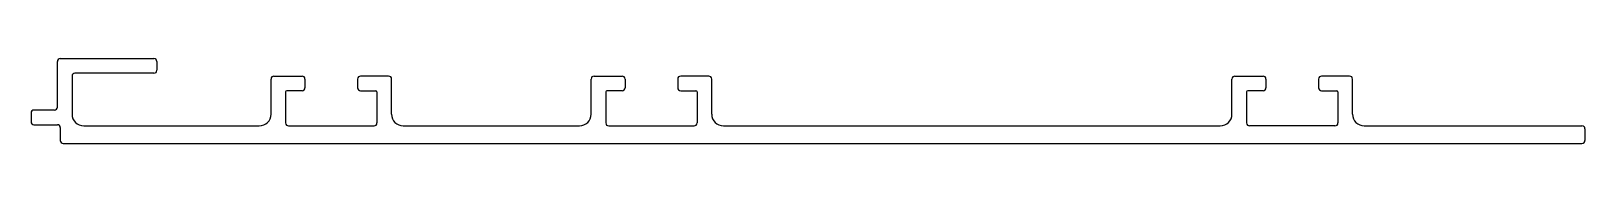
# Model space of a CAD drawing. Extents: x 1581 to 1846, y 2124 to 2139.
import ezdxf

# ---------------------------------------------------------------- set-up
doc = ezdxf.new("R2010")
doc.units = 0
doc.layers.get('0').update_dxf_attribs({"linetype": 'CONTINUOUS'})

msp = doc.modelspace()

# ---------------------------------------------------------------- linework, layer by layer
for p, q in [((1585.3, 2130.6), (1585.3, 2138.4)), ((1585.8, 2138.9), (1601.8, 2138.9)), ((1602.3, 2138.4), (1602.3, 2136.9)), ((1587.8, 2135.9), (1587.8, 2129.4)), ((1601.8, 2136.4), (1588.3, 2136.4)), ((1621.8, 2129.4), (1621.8, 2135.4)), ((1622.3, 2135.9), (1627.1, 2135.9)), ((1627.6, 2135.4), (1627.6, 2133.9)), ((1636.6, 2135.4), (1636.6, 2133.9)), ((1641.9, 2135.9), (1637.1, 2135.9)), ((1642.4, 2129.4), (1642.4, 2135.4)), ((1676.5, 2129.4), (1676.5, 2135.4)), ((1677, 2135.9), (1681.8, 2135.9)), ((1682.3, 2135.4), (1682.3, 2133.9)), ((1691.3, 2135.4), (1691.3, 2133.9)), ((1696.6, 2135.9), (1691.8, 2135.9)), ((1697.1, 2129.4), (1697.1, 2135.4)), ((1786, 2129.4), (1786, 2135.4)), ((1786.5, 2135.9), (1791.3, 2135.9)), ((1791.8, 2135.4), (1791.8, 2133.9)), ((1800.8, 2135.4), (1800.8, 2133.9)), ((1806.1, 2135.9), (1801.3, 2135.9)), ((1806.6, 2129.4), (1806.6, 2135.4)), ((1624.3, 2133.2), (1624.3, 2127.9)), ((1627.1, 2133.4), (1624.5, 2133.4)), ((1637.1, 2133.4), (1639.7, 2133.4)), ((1639.9, 2133.2), (1639.9, 2127.9)), ((1679, 2133.2), (1679, 2127.9)), ((1681.8, 2133.4), (1679.2, 2133.4)), ((1691.8, 2133.4), (1694.4, 2133.4)), ((1694.6, 2133.2), (1694.6, 2127.9)), ((1788.5, 2133.2), (1788.5, 2127.9)), ((1791.3, 2133.4), (1788.7, 2133.4)), ((1801.3, 2133.4), (1803.9, 2133.4)), ((1804.1, 2133.2), (1804.1, 2127.9)), ((1580.8, 2129.6), (1580.8, 2128.1)), ((1584.8, 2130.1), (1581.3, 2130.1)), ((1581.3, 2127.6), (1585.3, 2127.6)), ((1585.8, 2127.1), (1585.8, 2124.9)), ((1589.8, 2127.4), (1619.8, 2127.4)), ((1624.8, 2127.4), (1639.4, 2127.4)), ((1644.4, 2127.4), (1674.5, 2127.4)), ((1679.5, 2127.4), (1694.1, 2127.4)), ((1699.1, 2127.4), (1784, 2127.4)), ((1803.6, 2127.4), (1789, 2127.4)), ((1808.6, 2127.4), (1845.8, 2127.4)), ((1846.3, 2126.9), (1846.3, 2124.9)), ((1586.3, 2124.4), (1845.8, 2124.4))]:
    msp.add_line(p, q)
for centre, radius, start, end in [((1585.8, 2138.4), 0.5, 90, 180), ((1601.8, 2138.4), 0.5, 0, 90), ((1588.3, 2135.9), 0.5, 90, 180), ((1601.8, 2136.9), 0.5, 270, 0), ((1622.3, 2135.4), 0.5, 90, 180), ((1627.1, 2135.4), 0.5, 0, 90), ((1637.1, 2135.4), 0.5, 90, 180), ((1641.9, 2135.4), 0.5, 0, 90), ((1677, 2135.4), 0.5, 90, 180), ((1681.8, 2135.4), 0.5, 0, 90), ((1691.8, 2135.4), 0.5, 90, 180), ((1696.6, 2135.4), 0.5, 0, 90), ((1786.5, 2135.4), 0.5, 90, 180), ((1791.3, 2135.4), 0.5, 0, 90), ((1801.3, 2135.4), 0.5, 90, 180), ((1806.1, 2135.4), 0.5, 0, 90), ((1624.5, 2133.2), 0.2, 90, 180), ((1627.1, 2133.9), 0.5, 270, 0), ((1637.1, 2133.9), 0.5, 180, 270), ((1639.7, 2133.2), 0.2, 0, 90), ((1679.2, 2133.2), 0.2, 90, 180), ((1681.8, 2133.9), 0.5, 270, 0), ((1691.8, 2133.9), 0.5, 180, 270), ((1694.4, 2133.2), 0.2, 0, 90), ((1788.7, 2133.2), 0.2, 90, 180), ((1791.3, 2133.9), 0.5, 270, 0), ((1801.3, 2133.9), 0.5, 180, 270), ((1803.9, 2133.2), 0.2, 0, 90), ((1581.3, 2129.6), 0.5, 90, 180), ((1584.8, 2130.6), 0.5, 270, 0), ((1589.8, 2129.4), 2, 180, 270), ((1619.8, 2129.4), 2, 270, 0), ((1644.4, 2129.4), 2, 180, 270), ((1674.5, 2129.4), 2, 270, 360), ((1699.1, 2129.4), 2, 180, 270), ((1784, 2129.4), 2, 270, 360), ((1808.6, 2129.4), 2, 180, 270), ((1581.3, 2128.1), 0.5, 180, 270), ((1585.3, 2127.1), 0.5, 0, 90), ((1624.8, 2127.9), 0.5, 180, 270), ((1639.4, 2127.9), 0.5, 270, 0), ((1679.5, 2127.9), 0.5, 180, 270), ((1694.1, 2127.9), 0.5, 270, 360), ((1789, 2127.9), 0.5, 180, 270), ((1803.6, 2127.9), 0.5, 270, 360), ((1845.8, 2126.9), 0.5, 0, 90), ((1586.3, 2124.9), 0.5, 180, 270), ((1845.8, 2124.9), 0.5, 270, 0)]:
    msp.add_arc(centre, radius, start, end)

doc.saveas('drawing.dxf')
